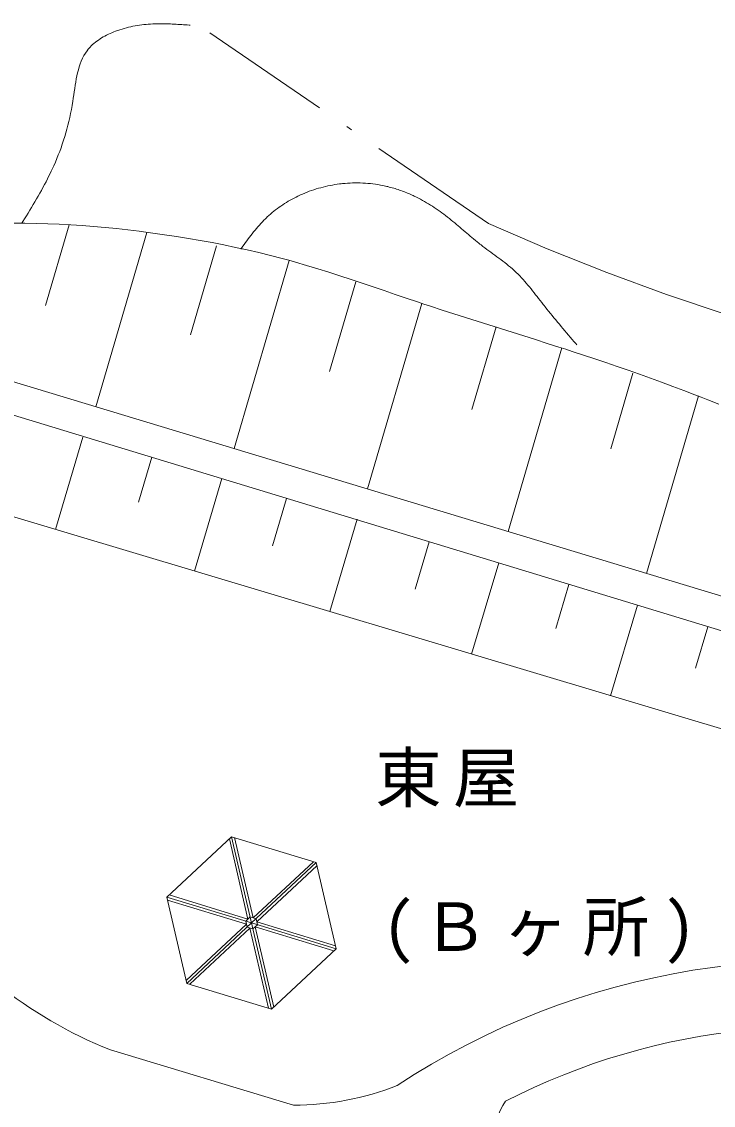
# Model space of a CAD drawing. Units: millimetres, scale not verified. Extents: x 23166 to 580729, y 12886 to 403886.
# Drawn here: x 313864 to 345098, y 314107 to 363072 of the extents above; entities that cross this region are included whole.
import ezdxf

# ---------------------------------------------------------------- set-up
doc = ezdxf.new("R2010")
doc.units = ezdxf.units.MM
doc.header["$LTSCALE"] = 1000
doc.linetypes.add('DASHED_DOTTED', pattern=[9.25, 6, -1.5, 0.25, -1.5])
doc.layers.add('_2-7_', color=7, linetype='Continuous')
for name, color, linetype, lineweight in [('建物', 4, 'Continuous', 5), ('敷地境界', 2, 'DASHED_DOTTED', 5), ('法', 7, 'Continuous', 5), ('法-2', 4, 'Continuous', 5), ('道路', 4, 'Continuous', 5)]:
    doc.layers.add(name, color=color, linetype=linetype, lineweight=lineweight)
doc.styles.add('ＭＳ ゴシック', font='')
doc.styles.get('ＭＳ ゴシック').set_extended_font_data('MS Gothic')

msp = doc.modelspace()

# ---------------------------------------------------------------- linework, layer by layer
at = {"layer": '建物', "color": 6, "lineweight": 20}
for p, q in [((323345, 326244), (320419, 323516)), ((323243, 326150), (324081, 322522)), ((323345, 326244), (327170, 325075)), ((323477, 326204), (324315, 322576)), ((324315, 322576), (327037, 325115)), ((324478, 322401), (327201, 324940)), ((327170, 325075), (328070, 321177)), ((320419, 323516), (321319, 319619)), ((324011, 322293), (320450, 323381)), ((324081, 322522), (320521, 323611)), ((324011, 322293), (321288, 319754)), ((324182, 322617), (323979, 322428)), ((324042, 322158), (323979, 322428)), ((324182, 322617), (324447, 322536)), ((324509, 322266), (324307, 322077)), ((324509, 322266), (324447, 322536)), ((324478, 322401), (328038, 321312)), ((324174, 322117), (321452, 319578)), ((324042, 322158), (324307, 322077)), ((324174, 322117), (325012, 318490)), ((324408, 322171), (327968, 321083)), ((324408, 322171), (325246, 318544)), ((328070, 321177), (325144, 318449)), ((321319, 319619), (325144, 318449))]:
    msp.add_line(p, q, dxfattribs=at)
at = {"layer": '建物'}
for p, q in [((323345, 326244), (325144, 318449)), ((323345, 326244), (325144, 318449)), ((327170, 325075), (324244, 322347)), ((320419, 323516), (324244, 322347)), ((324244, 322347), (321319, 319619)), ((323991, 322299), (323995, 322278)), ((324076, 322542), (324061, 322528)), ((324244, 322347), (328070, 321177)), ((324310, 322596), (324330, 322590)), ((324494, 322415), (324498, 322394)), ((324159, 322103), (324179, 322097)), ((324428, 322165), (324413, 322151))]:
    msp.add_line(p, q, dxfattribs=at)
at = {"layer": '敷地境界'}
for p, q in [((334940, 353948), (321494, 363165)), ((334940, 353948), (337599, 352805)), ((337599, 352805), (340283, 351737)), ((340283, 351736), (342990, 350744)), ((342990, 350744), (345721, 349826))]:
    msp.add_line(p, q, dxfattribs=at)
at = {"layer": '法'}
for p, q in [((261245, 356354), (375211, 322200)), ((367880, 328706), (280049, 355498)), ((288275, 354436), (368349, 330189)), ((314010, 353964), (313493, 353962)), ((314527, 353957), (314010, 353964)), ((315044, 353944), (314527, 353957)), ((315561, 353923), (315044, 353944)), ((316078, 353895), (315561, 353923)), ((316595, 353860), (316078, 353895)), ((317111, 353820), (316595, 353860)), ((317627, 353773), (317111, 353820)), ((318143, 353721), (317627, 353773)), ((318658, 353663), (318143, 353721)), ((319172, 353601), (318658, 353663)), ((319471, 353563), (319172, 353601)), ((319783, 353521), (319471, 353563)), ((320320, 353445), (319783, 353521)), ((320856, 353364), (320320, 353445)), ((321392, 353277), (320856, 353364)), ((321926, 353185), (321392, 353277)), ((322459, 353088), (321926, 353185)), ((322991, 352984), (322459, 353088)), ((323522, 352874), (322991, 352984)), ((324051, 352758), (323522, 352874)), ((324578, 352635), (324051, 352758)), ((325104, 352506), (324578, 352635)), ((325628, 352370), (325104, 352506)), ((325931, 352288), (325628, 352370)), ((326225, 352206), (325931, 352288)), ((326730, 352059), (326225, 352206)), ((327234, 351907), (326730, 352059)), ((327736, 351750), (327234, 351907)), ((328238, 351589), (327736, 351750)), ((328738, 351424), (328238, 351589)), ((329238, 351257), (328738, 351424)), ((329737, 351088), (329238, 351257)), ((330236, 350919), (329737, 351088)), ((330735, 350749), (330236, 350919)), ((331234, 350579), (330735, 350749)), ((331733, 350410), (331234, 350579)), ((332023, 350314), (331733, 350410)), ((332328, 350213), (332023, 350314)), ((332854, 350041), (332328, 350213)), ((333381, 349871), (332854, 350041)), ((333908, 349702), (333381, 349871)), ((334436, 349535), (333908, 349702)), ((334963, 349369), (334436, 349535)), ((335491, 349203), (334963, 349369)), ((336019, 349037), (335491, 349203)), ((336547, 348871), (336019, 349037)), ((337075, 348705), (336547, 348871)), ((337602, 348537), (337075, 348705)), ((338129, 348368), (337602, 348537)), ((338434, 348269), (338129, 348368)), ((338729, 348173), (338434, 348269)), ((339236, 348007), (338729, 348173)), ((339742, 347838), (339236, 348007)), ((340247, 347667), (339742, 347838)), ((340752, 347494), (340247, 347667)), ((341256, 347318), (340752, 347494)), ((341760, 347141), (341256, 347318)), ((342262, 346961), (341760, 347141)), ((342764, 346778), (342262, 346961)), ((343265, 346593), (342764, 346778)), ((343764, 346406), (343265, 346593)), ((344263, 346216), (343764, 346406)), ((344552, 346104), (344263, 346216)), ((344845, 345990), (344552, 346104)), ((345350, 345790), (344845, 345990))]:
    msp.add_line(p, q, dxfattribs=at)
at = {"layer": '法-2'}
for p, q in [((318690, 362820), (318788, 362843)), ((318788, 362843), (318887, 362863)), ((318887, 362863), (318986, 362882)), ((318986, 362882), (319085, 362899)), ((319085, 362899), (319184, 362914)), ((319184, 362914), (319283, 362927)), ((319283, 362927), (319383, 362939)), ((319383, 362939), (319482, 362949)), ((319482, 362949), (319582, 362957)), ((319582, 362957), (319682, 362964)), ((319682, 362964), (319782, 362970)), ((319782, 362970), (319882, 362974)), ((319882, 362974), (319940, 362976)), ((319940, 362976), (319989, 362977)), ((319989, 362977), (320073, 362978)), ((320073, 362978), (320158, 362978)), ((320158, 362978), (320243, 362978)), ((320243, 362978), (320327, 362977)), ((320327, 362977), (320412, 362975)), ((320412, 362975), (320496, 362972)), ((320496, 362972), (320581, 362969)), ((320581, 362969), (320666, 362965)), ((320666, 362965), (320751, 362961)), ((320751, 362961), (320835, 362956)), ((320835, 362956), (320920, 362951)), ((320920, 362951), (321005, 362946)), ((321005, 362946), (321090, 362940)), ((321090, 362940), (321174, 362934)), ((321174, 362934), (321259, 362928)), ((321259, 362928), (321344, 362922)), ((321344, 362922), (321429, 362915)), ((321429, 362915), (321478, 362912)), ((317401, 362290), (317473, 362336)), ((317473, 362336), (317548, 362380)), ((317548, 362380), (317623, 362422)), ((317623, 362422), (317700, 362462)), ((317700, 362462), (317778, 362501)), ((317778, 362501), (317857, 362537)), ((317857, 362537), (317937, 362572)), ((317937, 362572), (318018, 362606)), ((318018, 362606), (318098, 362638)), ((318098, 362638), (318145, 362655)), ((318145, 362655), (318202, 362676)), ((318202, 362676), (318299, 362709)), ((318299, 362709), (318396, 362740)), ((318396, 362740), (318494, 362769)), ((318494, 362769), (318592, 362795)), ((318592, 362795), (318690, 362820)), ((316864, 361822), (316894, 361858)), ((316894, 361858), (316949, 361919)), ((316949, 361919), (317006, 361978)), ((317006, 361978), (317066, 362035)), ((317066, 362035), (317128, 362090)), ((317128, 362090), (317193, 362143)), ((317193, 362143), (317260, 362194)), ((317260, 362194), (317330, 362243)), ((317330, 362243), (317401, 362290)), ((316554, 361293), (316609, 361416)), ((316609, 361416), (316671, 361536)), ((316671, 361536), (316740, 361651)), ((316740, 361651), (316816, 361761)), ((316816, 361761), (316864, 361822)), ((316387, 360764), (316422, 360900)), ((316422, 360900), (316461, 361034)), ((316461, 361034), (316505, 361165)), ((316505, 361165), (316554, 361293)), ((316302, 360341), (316328, 360483)), ((316328, 360483), (316356, 360625)), ((316356, 360625), (316387, 360764)), ((316215, 359761), (316236, 359906)), ((316236, 359906), (316257, 360052)), ((316257, 360052), (316279, 360197)), ((316279, 360197), (316302, 360341)), ((316159, 359387), (316172, 359470)), ((316172, 359470), (316194, 359615)), ((316194, 359615), (316215, 359761)), ((316036, 358743), (316074, 358921)), ((316074, 358921), (316109, 359100)), ((316109, 359100), (316141, 359281)), ((316141, 359281), (316159, 359387)), ((315953, 358393), (315996, 358567)), ((315996, 358567), (316036, 358743)), ((315808, 357879), (315859, 358049)), ((315859, 358049), (315907, 358220)), ((315907, 358220), (315953, 358393)), ((315641, 357376), (315699, 357543)), ((315699, 357543), (315755, 357710)), ((315755, 357710), (315808, 357879)), ((315452, 356885), (315518, 357048)), ((315518, 357048), (315581, 357212)), ((315581, 357212), (315641, 357376)), ((315241, 356403), (315314, 356563)), ((315314, 356563), (315384, 356723)), ((315384, 356723), (315452, 356885)), ((314963, 355840), (315030, 355971)), ((315030, 355971), (315096, 356102)), ((315096, 356102), (315161, 356234)), ((315161, 356234), (315198, 356311)), ((315198, 356311), (315241, 356403)), ((314752, 355450), (314824, 355579)), ((314824, 355579), (314894, 355709)), ((314894, 355709), (314963, 355840)), ((327058, 355478), (327162, 355511)), ((327162, 355511), (327266, 355542)), ((327266, 355542), (327371, 355571)), ((327371, 355571), (327476, 355599)), ((327476, 355599), (327582, 355624)), ((327582, 355624), (327688, 355648)), ((327688, 355648), (327794, 355670)), ((327794, 355670), (327901, 355690)), ((327901, 355690), (328008, 355708)), ((328008, 355708), (328116, 355724)), ((328116, 355724), (328224, 355738)), ((328224, 355738), (328287, 355746)), ((328287, 355746), (328353, 355753)), ((328353, 355753), (328467, 355763)), ((328467, 355763), (328582, 355772)), ((328582, 355772), (328696, 355778)), ((328696, 355778), (328811, 355783)), ((328811, 355783), (328926, 355785)), ((328926, 355785), (329041, 355785)), ((329041, 355785), (329156, 355783)), ((329156, 355783), (329271, 355779)), ((329271, 355779), (329385, 355772)), ((329385, 355772), (329500, 355764)), ((329500, 355764), (329614, 355753)), ((329614, 355753), (329728, 355740)), ((329728, 355740), (329842, 355725)), ((329842, 355725), (329955, 355707)), ((329955, 355707), (330068, 355688)), ((330068, 355688), (330180, 355666)), ((330180, 355666), (330292, 355642)), ((330292, 355642), (330357, 355627)), ((330357, 355627), (330396, 355618)), ((330396, 355618), (330463, 355601)), ((330463, 355601), (330530, 355584)), ((330530, 355584), (330597, 355565)), ((330597, 355565), (330663, 355546)), ((330663, 355546), (330730, 355526)), ((330730, 355526), (330796, 355506)), ((330796, 355506), (330861, 355484)), ((330861, 355484), (330927, 355462)), ((314458, 354935), (314533, 355063)), ((314533, 355063), (314607, 355191)), ((314607, 355191), (314680, 355320)), ((314680, 355320), (314752, 355450)), ((325905, 354955), (325990, 355005)), ((325990, 355005), (326077, 355053)), ((326077, 355053), (326165, 355100)), ((326165, 355100), (326253, 355145)), ((326253, 355145), (326342, 355189)), ((326342, 355189), (326394, 355213)), ((326394, 355213), (326451, 355240)), ((326451, 355240), (326550, 355284)), ((326550, 355284), (326651, 355327)), ((326651, 355327), (326752, 355367)), ((326752, 355367), (326853, 355406)), ((326853, 355406), (326956, 355443)), ((326956, 355443), (327058, 355478)), ((330927, 355462), (330992, 355439)), ((330992, 355439), (331057, 355415)), ((331057, 355415), (331122, 355391)), ((331122, 355391), (331186, 355366)), ((331186, 355366), (331250, 355340)), ((331250, 355340), (331314, 355314)), ((331314, 355314), (331378, 355287)), ((331378, 355287), (331441, 355259)), ((331441, 355259), (331504, 355230)), ((331504, 355230), (331540, 355213)), ((331540, 355213), (331595, 355188)), ((331595, 355188), (331688, 355142)), ((331688, 355142), (331781, 355095)), ((331781, 355095), (331873, 355046)), ((331873, 355046), (331965, 354997)), ((331965, 354997), (332055, 354945)), ((314153, 354423), (314230, 354551)), ((314230, 354551), (314306, 354679)), ((314306, 354679), (314383, 354806)), ((314383, 354806), (314458, 354935)), ((325177, 354443), (325254, 354505)), ((325254, 354505), (325331, 354566)), ((325331, 354566), (325410, 354626)), ((325410, 354626), (325490, 354685)), ((325490, 354685), (325571, 354741)), ((325571, 354741), (325653, 354797)), ((325653, 354797), (325736, 354851)), ((325736, 354851), (325820, 354904)), ((325820, 354904), (325905, 354955)), ((332055, 354945), (332145, 354893)), ((332145, 354893), (332235, 354839)), ((332235, 354839), (332323, 354785)), ((332323, 354785), (332411, 354729)), ((332411, 354729), (332498, 354672)), ((332498, 354672), (332585, 354614)), ((332585, 354614), (332671, 354554)), ((332671, 354554), (332756, 354494)), ((313875, 353968), (313920, 354041)), ((313920, 354041), (313998, 354169)), ((313998, 354169), (314075, 354296)), ((314075, 354296), (314153, 354423)), ((324664, 353951), (324733, 354024)), ((324733, 354024), (324802, 354096)), ((324802, 354096), (324873, 354167)), ((324873, 354167), (324915, 354208)), ((324915, 354208), (324956, 354247)), ((324956, 354247), (325029, 354313)), ((325029, 354313), (325102, 354379)), ((325102, 354379), (325177, 354443)), ((332756, 354494), (332840, 354433)), ((332840, 354433), (332924, 354371)), ((332924, 354371), (333007, 354309)), ((333007, 354309), (333090, 354245)), ((333090, 354245), (333137, 354208)), ((333137, 354208), (333184, 354171)), ((333184, 354171), (333263, 354107)), ((333263, 354107), (333342, 354043)), ((333342, 354043), (333420, 353978)), ((314936, 350250), (316003, 353899)), ((317211, 345674), (319515, 353550)), ((324276, 353491), (324339, 353570)), ((324339, 353570), (324402, 353648)), ((324402, 353648), (324466, 353725)), ((324466, 353725), (324531, 353802)), ((324531, 353802), (324597, 353877)), ((324597, 353877), (324664, 353951)), ((333420, 353978), (333498, 353913)), ((333498, 353913), (333576, 353847)), ((333576, 353847), (333654, 353781)), ((333654, 353781), (333731, 353715)), ((333731, 353715), (333808, 353649)), ((333808, 353649), (333885, 353582)), ((333885, 353582), (333962, 353516)), ((323913, 353008), (323972, 353090)), ((323972, 353090), (324032, 353171)), ((324032, 353171), (324092, 353252)), ((324092, 353252), (324153, 353332)), ((324153, 353332), (324214, 353412)), ((324214, 353412), (324276, 353491)), ((333962, 353516), (334040, 353450)), ((334040, 353450), (334117, 353384)), ((334117, 353384), (334195, 353319)), ((334195, 353319), (334273, 353253)), ((334273, 353253), (334352, 353189)), ((334352, 353189), (334431, 353125)), ((334431, 353125), (334511, 353061)), ((334511, 353061), (334557, 353025)), ((321480, 348917), (322655, 352937)), ((323760, 352797), (323794, 352845)), ((323794, 352845), (323853, 352926)), ((323853, 352926), (323913, 353008)), ((334557, 353025), (334608, 352985)), ((334608, 352985), (334697, 352917)), ((334697, 352917), (334786, 352850)), ((334786, 352850), (334876, 352783)), ((334876, 352783), (334966, 352717)), ((334966, 352717), (335056, 352651)), ((335056, 352651), (335147, 352585)), ((335147, 352585), (335237, 352519)), ((323455, 343783), (325941, 352284)), ((335237, 352519), (335327, 352453)), ((335327, 352453), (335417, 352386)), ((335417, 352386), (335506, 352320)), ((335506, 352320), (335595, 352252)), ((335595, 352252), (335683, 352184)), ((335683, 352184), (335770, 352115)), ((335770, 352115), (335856, 352044)), ((335856, 352044), (335941, 351973)), ((335941, 351973), (336025, 351900)), ((336025, 351900), (336107, 351826)), ((336107, 351826), (336154, 351782)), ((336154, 351782), (336201, 351738)), ((336201, 351738), (336279, 351661)), ((336279, 351661), (336357, 351582)), ((336357, 351582), (336433, 351502)), ((327761, 347266), (328947, 351319)), ((336433, 351502), (336507, 351420)), ((336507, 351420), (336581, 351338)), ((336581, 351338), (336653, 351254)), ((336653, 351254), (336725, 351169)), ((336725, 351169), (336796, 351084)), ((336796, 351084), (336866, 350997)), ((336866, 350997), (336936, 350911)), ((336936, 350911), (337005, 350823)), ((337005, 350823), (337074, 350736)), ((337074, 350736), (337142, 350648)), ((337142, 350648), (337211, 350559)), ((329487, 341957), (331936, 350332)), ((331936, 350332), (331937, 350336)), ((331979, 350478), (331979, 350479)), ((337211, 350559), (337279, 350471)), ((337279, 350471), (337347, 350383)), ((337347, 350383), (337416, 350295)), ((337416, 350295), (337456, 350244)), ((337456, 350244), (337502, 350186)), ((337502, 350186), (337581, 350086)), ((337581, 350086), (337661, 349986)), ((337661, 349986), (337741, 349887)), ((337741, 349887), (337821, 349788)), ((337821, 349788), (337902, 349690)), ((337902, 349690), (337983, 349592)), ((334197, 345551), (335288, 349280)), ((337983, 349592), (338064, 349494)), ((338064, 349494), (338146, 349396)), ((338146, 349396), (338227, 349299)), ((338227, 349299), (338309, 349202)), ((338309, 349202), (338392, 349105)), ((338392, 349105), (338474, 349008)), ((338474, 349008), (338556, 348911)), ((338556, 348911), (338639, 348815)), ((338639, 348815), (338721, 348718)), ((338721, 348718), (338804, 348622)), ((335827, 340037), (338252, 348328)), ((338804, 348622), (338887, 348525)), ((338887, 348525), (338935, 348470)), ((340469, 343773), (341469, 347195)), ((342081, 338143), (344427, 346168)), ((315393, 340127), (316632, 344302)), ((319135, 341360), (319737, 343391)), ((321671, 338249), (322909, 342423)), ((325196, 339392), (325830, 341532)), ((327779, 336415), (329018, 340590)), ((331631, 337423), (332267, 339569)), ((334184, 334496), (335405, 338612)), ((337980, 335645), (338572, 337645)), ((340458, 332615), (341670, 336701)), ((344294, 333867), (344847, 335732))]:
    msp.add_line(p, q, dxfattribs=at)
at = {"layer": '道路', "color": 3}
msp.add_line((317871, 316611), (326133, 314118), dxfattribs=at)
for centre, radius, start, end in [((325091, 334846), 19612, 213.4842, 248.3998), ((349679, 286333), 34320, 75.1374, 123.3244), ((349560, 287431), 30218, 73.7987, 117.2705), ((326190, 326609), 12491, 269.7382, 291.7781), ((337714, 312871), 2453, 144.6238, 226.8153)]:
    msp.add_arc(centre, radius, start, end, dxfattribs=at)

# ---------------------------------------------------------------- texts
at = {"layer": '_2-7_', "char_height": 2199, "attachment_point": 7, "style": 'ＭＳ ゴシック'}
for s, insert in [('\\T1.17;東屋', (329830, 327569)), ('\\T1.21;(Ｂヶ所)', (330134, 320495))]:
    msp.add_mtext(s, dxfattribs=dict(at, insert=insert))

doc.saveas('drawing.dxf')
